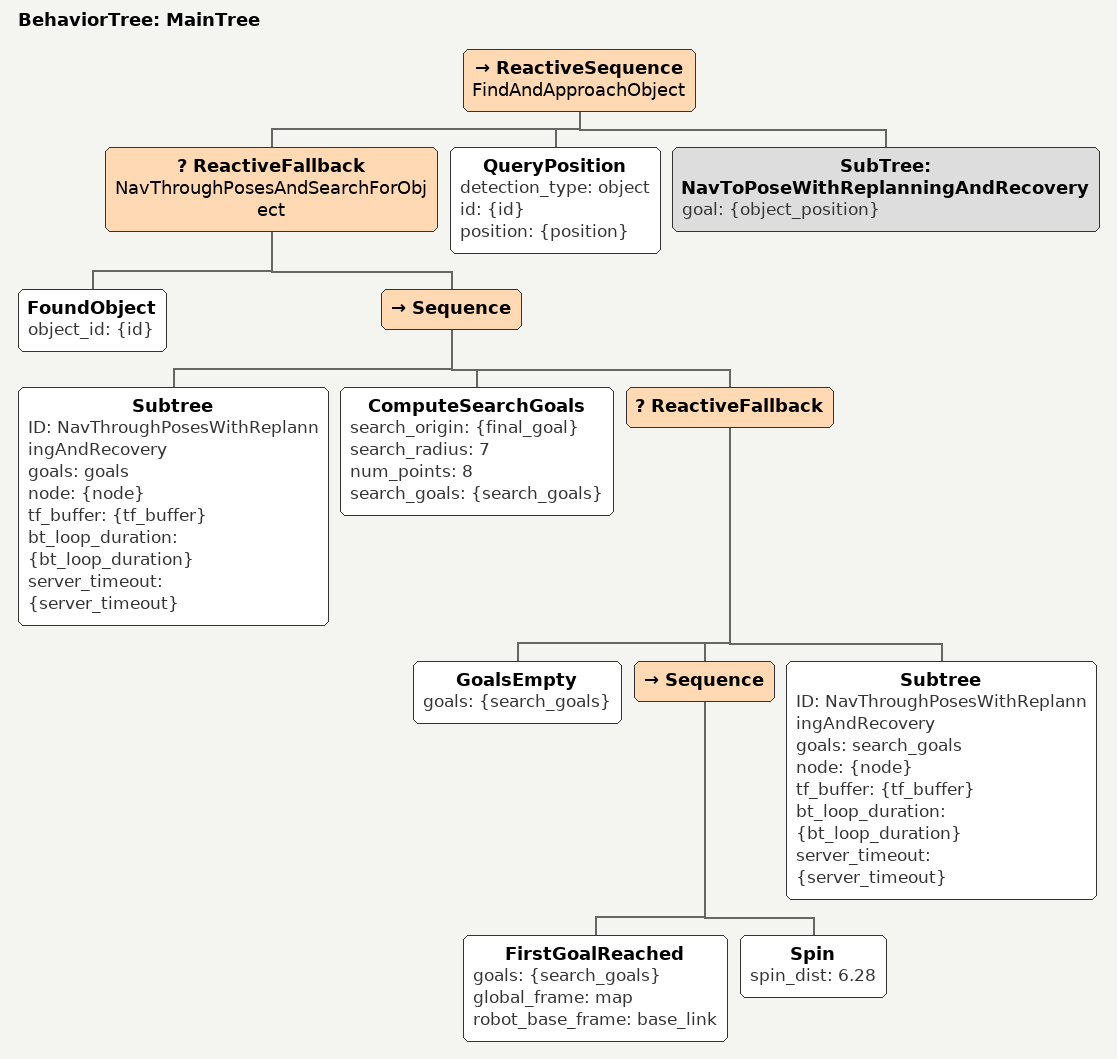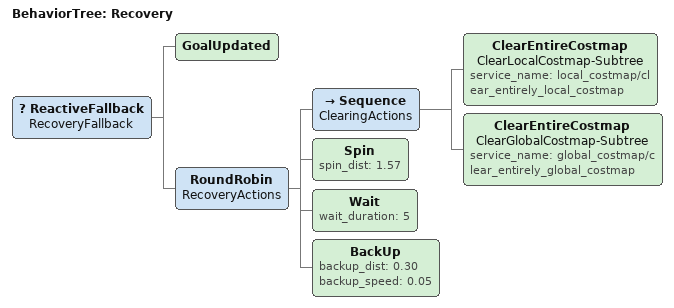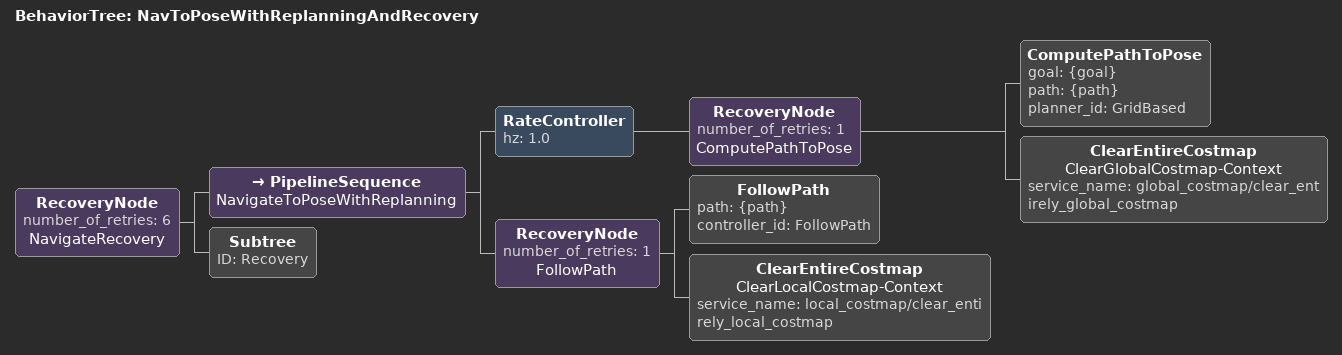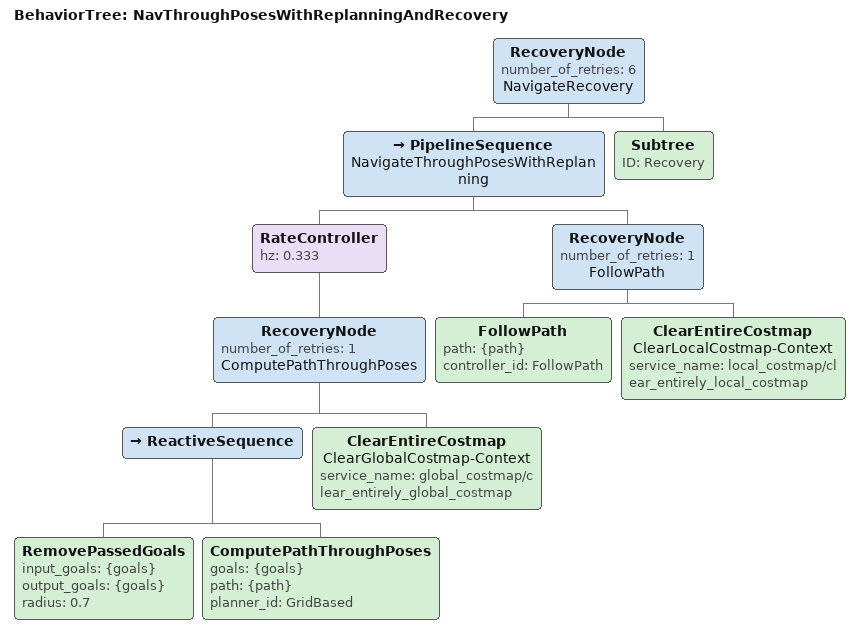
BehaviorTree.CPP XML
<root main_tree_to_execute="MainTree">
  <BehaviorTree ID="MainTree">
    <ReactiveSequence name="FindAndApproachObject">
      <ReactiveFallback name="NavThroughPosesAndSearchForObject">
        <!-- Exit the fallback when the object is found-->
        <FoundObject object_id="{id}" />

        <Sequence>
          <!-- Nav through poses -->
          <Subtree ID="NavThroughPosesWithReplanningAndRecovery" goals="goals" node="{node}"
            tf_buffer="{tf_buffer}" bt_loop_duration="{bt_loop_duration}"
            server_timeout="{server_timeout}" />

          <!-- Compute search points -->
          <ComputeSearchGoals search_origin="{final_goal}" search_radius="7" num_points="8"
            search_goals="{search_goals}" />

          <!-- Navigate through search points, spinning each time-->
          <ReactiveFallback>
            <!-- Search complete-->
            <GoalsEmpty goals="{search_goals}" />
            <!-- Conduct a spin on reaching a goal-->
            <Sequence>
              <FirstGoalReached goals="{search_goals}" global_frame="map"
                robot_base_frame="base_link" />
              <Spin spin_dist="6.28" />
            </Sequence>
            <!-- Navigate through search goal poses -->
            <Subtree ID="NavThroughPosesWithReplanningAndRecovery" goals="search_goals"
              node="{node}" tf_buffer="{tf_buffer}" bt_loop_duration="{bt_loop_duration}"
              server_timeout="{server_timeout}" />
          </ReactiveFallback>
        </Sequence>
      </ReactiveFallback>
      <!-- Object has been found - get it's latest position in the map frame -->
      <QueryPosition detection_type="object" id="{id}" position="{position}" />
      <!-- Navigate to object position -->
      <SubTree ID="NavToPoseWithReplanningAndRecovery" goal="{object_position}" />
    </ReactiveSequence>
  </BehaviorTree>

  <BehaviorTree ID="Recovery">
    <ReactiveFallback name="RecoveryFallback">
      <GoalUpdated />
      <RoundRobin name="RecoveryActions">
        <Sequence name="ClearingActions">
          <ClearEntireCostmap name="ClearLocalCostmap-Subtree"
            service_name="local_costmap/clear_entirely_local_costmap" />
          <ClearEntireCostmap name="ClearGlobalCostmap-Subtree"
            service_name="global_costmap/clear_entirely_global_costmap" />
        </Sequence>
        <Spin spin_dist="1.57" />
        <Wait wait_duration="5" />
        <BackUp backup_dist="0.30" backup_speed="0.05" />
      </RoundRobin>
    </ReactiveFallback>
  </BehaviorTree>

  <BehaviorTree ID="NavToPoseWithReplanningAndRecovery">
    <RecoveryNode number_of_retries="6" name="NavigateRecovery">
      <PipelineSequence name="NavigateToPoseWithReplanning">
        <RateController hz="1.0">
          <RecoveryNode number_of_retries="1" name="ComputePathToPose">
            <ComputePathToPose goal="{goal}" path="{path}" planner_id="GridBased" />
            <ClearEntireCostmap name="ClearGlobalCostmap-Context"
              service_name="global_costmap/clear_entirely_global_costmap" />
          </RecoveryNode>
        </RateController>
        <RecoveryNode number_of_retries="1" name="FollowPath">
          <FollowPath path="{path}" controller_id="FollowPath" />
          <ClearEntireCostmap name="ClearLocalCostmap-Context"
            service_name="local_costmap/clear_entirely_local_costmap" />
        </RecoveryNode>
      </PipelineSequence>
      <Subtree ID="Recovery" />
    </RecoveryNode>
  </BehaviorTree>

  <BehaviorTree ID="NavThroughPosesWithReplanningAndRecovery">
    <RecoveryNode number_of_retries="6" name="NavigateRecovery">
      <PipelineSequence name="NavigateThroughPosesWithReplanning">
        <RateController hz="0.333">
          <RecoveryNode number_of_retries="1" name="ComputePathThroughPoses">
            <ReactiveSequence>
              <RemovePassedGoals input_goals="{goals}" output_goals="{goals}" radius="0.7" />
              <ComputePathThroughPoses goals="{goals}" path="{path}" planner_id="GridBased" />
            </ReactiveSequence>
            <ClearEntireCostmap name="ClearGlobalCostmap-Context"
              service_name="global_costmap/clear_entirely_global_costmap" />
          </RecoveryNode>
        </RateController>
        <RecoveryNode number_of_retries="1" name="FollowPath">
          <FollowPath path="{path}" controller_id="FollowPath" />
          <ClearEntireCostmap name="ClearLocalCostmap-Context"
            service_name="local_costmap/clear_entirely_local_costmap" />
        </RecoveryNode>
      </PipelineSequence>
      <Subtree ID="Recovery" />
    </RecoveryNode>
  </BehaviorTree>
</root>
